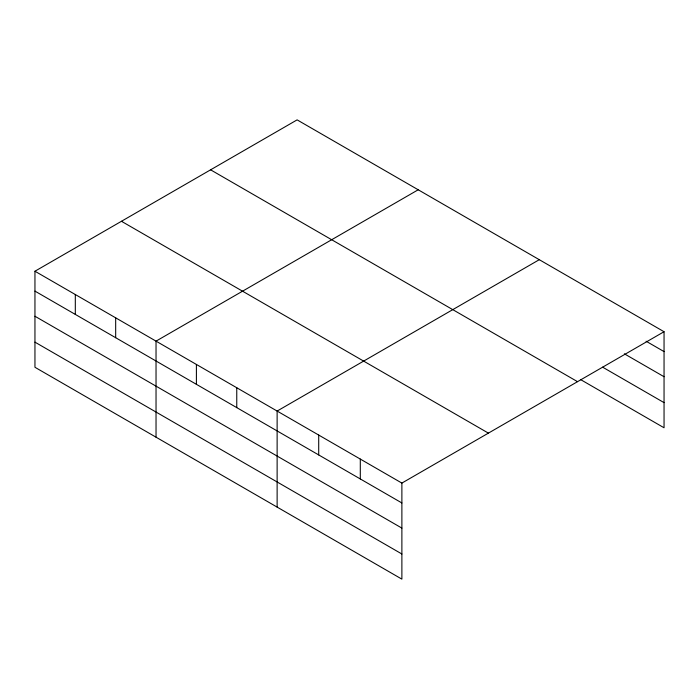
<?xml version="1.0" encoding="UTF-8"?>
<svg xmlns="http://www.w3.org/2000/svg" width="699" height="699" viewBox="0 0 699 699"><rect width="100%" height="100%" fill="white"/><g stroke="black" fill="none" stroke-linecap="round" stroke-linejoin="round"><path stroke-width="1.05" d="M401.881 528.095L401.881 483.079L34.95 271.229L34.95 367.281L401.881 579.13L401.881 528.095L34.95 316.245M580.878 379.749L664.05 427.771L664.05 331.719L297.119 119.87L34.95 271.229M418.203 189.779L156.034 341.138L156.034 437.19M539.296 259.687L277.127 411.056L277.127 507.098M401.881 483.079L664.05 331.719M646.094 341.226L664.05 351.597M624.356 353.816L664.05 376.726M602.617 367.158L664.05 402.633M210.6 169.822L577.531 381.671M121.469 221.286L488.4 433.127M34.95 291.107L401.881 502.957M34.95 342.143L401.881 553.992M360.3 459.068L360.3 478.946M318.709 435.058L318.709 454.935M236.76 387.744L236.76 407.622M196.402 364.441L196.402 384.319M115.676 317.835L115.676 337.713M75.309 294.532L75.309 314.41"/></g></svg>
